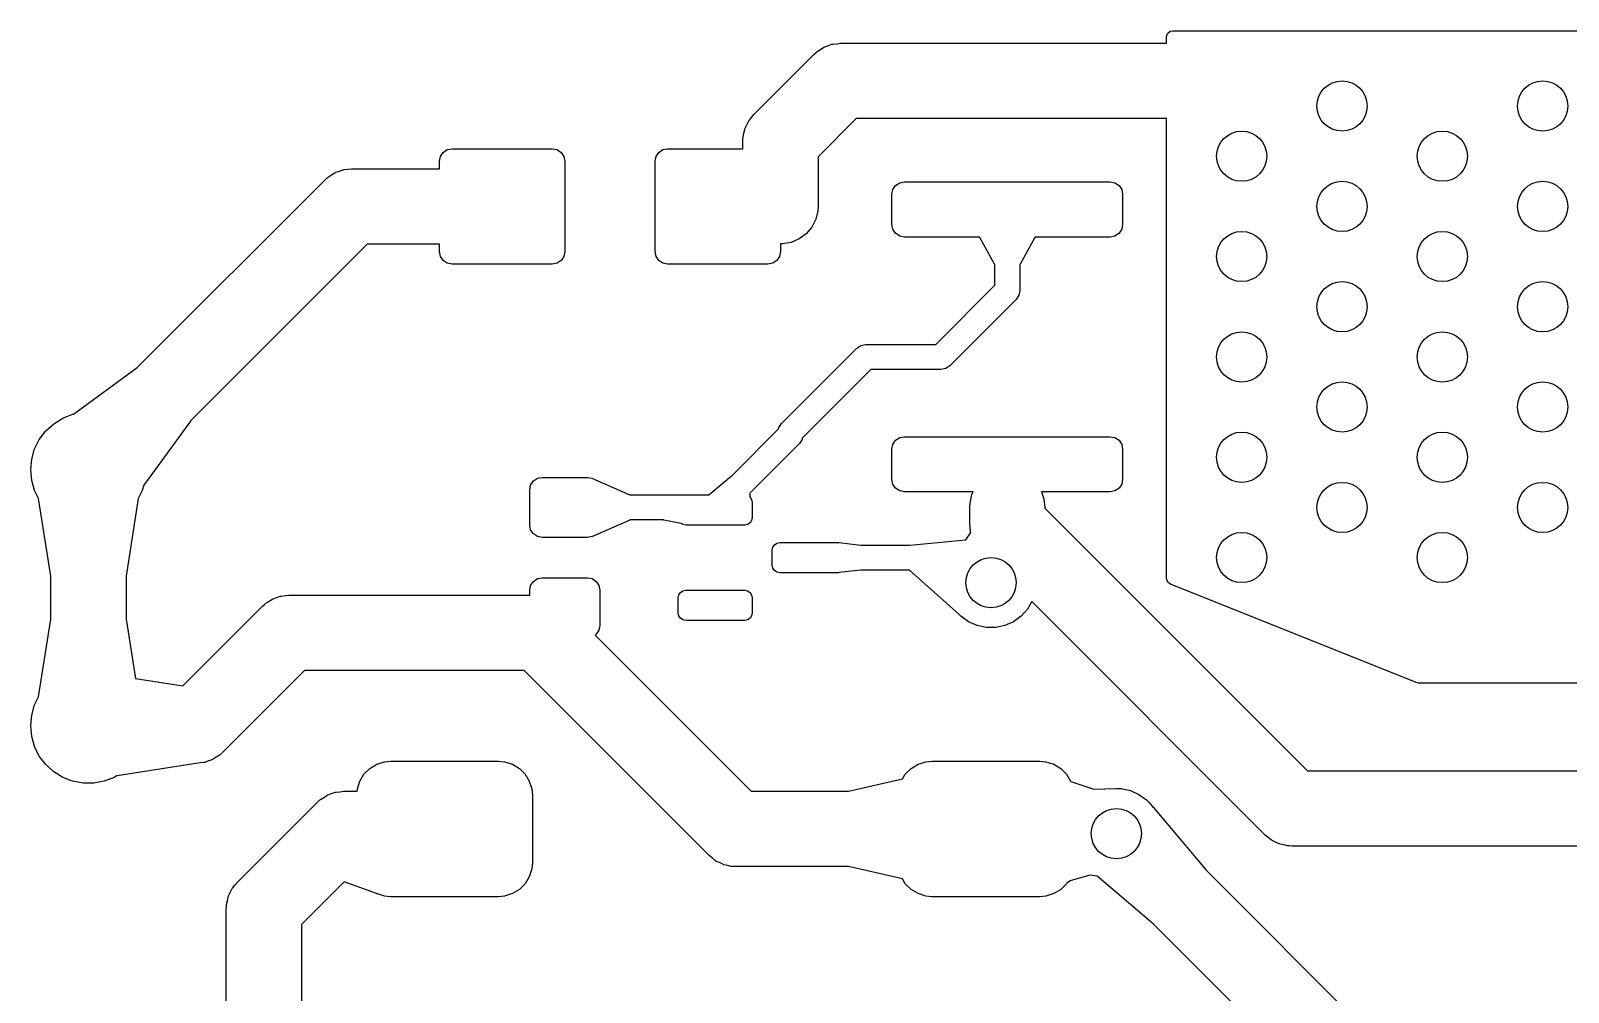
# Model space of a CAD drawing. Extents: x 0.1 to 11.5, y -4.3 to -1.1.
# Drawn here: x 8.459 to 9.666, y -3.176 to -2.421 of the extents above; entities that cross this region are included whole.
import ezdxf

# ---------------------------------------------------------------- set-up
doc = ezdxf.new("R2010")
doc.units = 0
doc.header["$MEASUREMENT"] = 0
doc.layers.add('BLACK', color=7, linetype='CONTINUOUS')

msp = doc.modelspace()

# ---------------------------------------------------------------- linework, layer by layer
at = {"layer": 'BLACK', "linetype": 'CONTINUOUS'}
for p, q in [((9.3504, -2.4261), (9.3512, -2.4235)), ((9.3504, -2.4311), (9.3504, -2.4261)), ((9.3512, -2.4235), (9.3532, -2.4217)), ((9.3532, -2.4217), (9.3553, -2.4213)), ((9.3553, -2.4213), (9.818, -2.4213)), ((9.0736, -2.4398), (9.0752, -2.4383)), ((9.0752, -2.4383), (9.0755, -2.438)), ((9.0755, -2.438), (9.0757, -2.4379)), ((9.0757, -2.4379), (9.0762, -2.4375)), ((9.0762, -2.4375), (9.0787, -2.4359)), ((9.0787, -2.4359), (9.0812, -2.4342)), ((9.0812, -2.4342), (9.0816, -2.4341)), ((9.0816, -2.4341), (9.082, -2.4339)), ((9.082, -2.4339), (9.0849, -2.4329)), ((9.0849, -2.4329), (9.0877, -2.4319)), ((9.0877, -2.4319), (9.0881, -2.4318)), ((9.0881, -2.4318), (9.0885, -2.4317)), ((9.0885, -2.4317), (9.0915, -2.4315)), ((9.0915, -2.4315), (9.0945, -2.4311)), ((9.0945, -2.4311), (9.3504, -2.4311)), ((9.0264, -2.487), (9.0736, -2.4398)), ((9.0186, -2.5015), (9.0192, -2.4986)), ((9.0192, -2.4986), (9.0194, -2.4982)), ((9.0194, -2.4982), (9.0195, -2.4978)), ((9.0195, -2.4978), (9.0208, -2.4951)), ((9.0208, -2.4951), (9.0221, -2.4924)), ((9.0221, -2.4924), (9.0224, -2.492)), ((9.0224, -2.492), (9.0226, -2.4916)), ((9.0226, -2.4916), (9.0245, -2.4893)), ((9.0245, -2.4893), (9.0264, -2.487)), ((9.1067, -2.4902), (9.0768, -2.5201)), ((9.3504, -2.4902), (9.1067, -2.4902)), ((9.3504, -2.851), (9.3504, -2.4902)), ((9.0177, -2.5079), (9.0178, -2.5057)), ((9.0177, -2.5138), (9.0177, -2.5079)), ((9.0178, -2.5053), (9.0179, -2.505)), ((9.0178, -2.5057), (9.0178, -2.5053)), ((9.0179, -2.5044), (9.0186, -2.5015)), ((9.0179, -2.505), (9.0179, -2.5044)), ((8.7795, -2.5236), (8.7803, -2.5199)), ((8.7803, -2.5199), (8.7824, -2.5167)), ((8.7824, -2.5167), (8.7856, -2.5145)), ((8.7856, -2.5145), (8.7894, -2.5138)), ((8.7894, -2.5138), (8.8681, -2.5138)), ((8.8681, -2.5138), (8.8719, -2.5145)), ((8.8719, -2.5145), (8.8751, -2.5167)), ((8.8751, -2.5167), (8.8772, -2.5199)), ((8.8772, -2.5199), (8.878, -2.5236)), ((8.9488, -2.5236), (8.9496, -2.5199)), ((8.9496, -2.5199), (8.9517, -2.5167)), ((8.9517, -2.5167), (8.9549, -2.5145)), ((8.9549, -2.5145), (8.9587, -2.5138)), ((8.9587, -2.5138), (9.0177, -2.5138)), ((9.0768, -2.5201), (9.0768, -2.5591)), ((8.6923, -2.5359), (8.6949, -2.5343)), ((8.6949, -2.5343), (8.6974, -2.5327)), ((8.6974, -2.5327), (8.6978, -2.5325)), ((8.6978, -2.5325), (8.6982, -2.5323)), ((8.6982, -2.5323), (8.701, -2.5314)), ((8.701, -2.5314), (8.7038, -2.5303)), ((8.7038, -2.5303), (8.7042, -2.5303)), ((8.7042, -2.5303), (8.7047, -2.5301)), ((8.7047, -2.5301), (8.7076, -2.5299)), ((8.7076, -2.5299), (8.7106, -2.5295)), ((8.7106, -2.5295), (8.7795, -2.5295)), ((8.7795, -2.5295), (8.7795, -2.5236)), ((8.878, -2.5236), (8.878, -2.5945)), ((8.9488, -2.5945), (8.9488, -2.5236)), ((8.5423, -2.6856), (8.6898, -2.5382)), ((8.6898, -2.5382), (8.6914, -2.5367)), ((8.6914, -2.5367), (8.6916, -2.5364)), ((8.6916, -2.5364), (8.6919, -2.5363)), ((8.6919, -2.5363), (8.6923, -2.5359)), ((9.1348, -2.5496), (9.1356, -2.5458)), ((9.1356, -2.5458), (9.1377, -2.5426)), ((9.1377, -2.5426), (9.1409, -2.5405)), ((9.1409, -2.5405), (9.1447, -2.5398)), ((9.1447, -2.5398), (9.3061, -2.5398)), ((9.3061, -2.5398), (9.3099, -2.5405)), ((9.3099, -2.5405), (9.3131, -2.5426)), ((9.3131, -2.5426), (9.3152, -2.5458)), ((9.3152, -2.5458), (9.3159, -2.5496)), ((9.0768, -2.5591), (9.0766, -2.5625)), ((9.1348, -2.5732), (9.1348, -2.5496)), ((9.3159, -2.5496), (9.3159, -2.5732)), ((9.075, -2.5692), (9.0719, -2.5753)), ((9.0766, -2.5625), (9.075, -2.5692)), ((9.0675, -2.5805), (9.062, -2.5846)), ((9.0719, -2.5753), (9.0675, -2.5805)), ((9.1356, -2.577), (9.1348, -2.5732)), ((9.1377, -2.5802), (9.1356, -2.577)), ((9.1409, -2.5823), (9.1377, -2.5802)), ((9.1447, -2.5831), (9.1409, -2.5823)), ((9.2039, -2.5831), (9.1447, -2.5831)), ((9.2039, -2.5834), (9.2039, -2.5831)), ((9.3061, -2.5831), (9.2469, -2.5831)), ((9.2469, -2.5831), (9.2469, -2.5832)), ((9.2469, -2.5832), (9.2469, -2.5834)), ((9.3099, -2.5823), (9.3061, -2.5831)), ((9.3131, -2.5802), (9.3099, -2.5823)), ((9.3152, -2.577), (9.3131, -2.5802)), ((9.3159, -2.5732), (9.3152, -2.577)), ((8.7229, -2.5886), (8.5841, -2.7273)), ((8.7795, -2.5886), (8.7229, -2.5886)), ((8.7795, -2.5945), (8.7795, -2.5886)), ((8.7803, -2.5983), (8.7795, -2.5945)), ((8.878, -2.5945), (8.8772, -2.5983)), ((8.9496, -2.5983), (8.9488, -2.5945)), ((9.0472, -2.5945), (9.0465, -2.5983)), ((9.049, -2.5885), (9.0472, -2.5884)), ((9.0472, -2.5884), (9.0472, -2.5945)), ((9.0557, -2.5873), (9.049, -2.5885)), ((9.062, -2.5846), (9.0557, -2.5873)), ((9.2154, -2.6045), (9.2039, -2.5834)), ((9.2469, -2.5834), (9.2354, -2.6045)), ((8.7824, -2.6014), (8.7803, -2.5983)), ((8.7856, -2.6036), (8.7824, -2.6014)), ((8.7894, -2.6043), (8.7856, -2.6036)), ((8.8681, -2.6043), (8.7894, -2.6043)), ((8.8719, -2.6036), (8.8681, -2.6043)), ((8.8751, -2.6014), (8.8719, -2.6036)), ((8.8772, -2.5983), (8.8751, -2.6014)), ((8.9517, -2.6014), (8.9496, -2.5983)), ((8.9549, -2.6036), (8.9517, -2.6014)), ((8.9587, -2.6043), (8.9549, -2.6036)), ((9.0374, -2.6043), (8.9587, -2.6043)), ((9.0412, -2.6036), (9.0374, -2.6043)), ((9.0444, -2.6014), (9.0412, -2.6036)), ((9.0465, -2.5983), (9.0444, -2.6014)), ((9.2155, -2.6046), (9.2154, -2.6045)), ((9.2156, -2.6046), (9.2155, -2.6046)), ((9.2156, -2.6209), (9.2156, -2.6046)), ((9.2354, -2.6045), (9.2352, -2.6046)), ((9.2352, -2.6046), (9.2352, -2.625)), ((9.1692, -2.6673), (9.2156, -2.6209)), ((9.2345, -2.6288), (9.2324, -2.632)), ((9.2352, -2.625), (9.2345, -2.6288)), ((9.2324, -2.632), (9.1802, -2.6841)), ((9.1104, -2.6681), (9.1142, -2.6673)), ((9.1142, -2.6673), (9.1692, -2.6673)), ((9.0482, -2.7293), (9.1072, -2.6702)), ((9.1072, -2.6702), (9.1104, -2.6681)), ((9.1072, -2.6702), (9.1072, -2.6702)), ((8.4923, -2.7221), (8.5422, -2.6856)), ((8.5422, -2.6856), (8.5423, -2.6856)), ((9.1183, -2.687), (9.0644, -2.7408)), ((9.1732, -2.687), (9.1183, -2.687)), ((9.177, -2.6863), (9.1732, -2.687)), ((9.1802, -2.6841), (9.177, -2.6863)), ((8.4767, -2.7296), (8.4838, -2.7252)), ((8.4838, -2.7252), (8.4915, -2.7222)), ((8.4915, -2.7222), (8.4923, -2.7221)), ((8.5841, -2.7275), (8.5474, -2.7779)), ((8.5841, -2.7273), (8.5841, -2.7275)), ((8.4654, -2.7419), (8.4705, -2.7352)), ((8.4705, -2.7352), (8.4767, -2.7296)), ((9.009, -2.7704), (9.0458, -2.7336)), ((9.0458, -2.7336), (9.046, -2.7325)), ((9.046, -2.7325), (9.0482, -2.7293)), ((9.1409, -2.7405), (9.1447, -2.7398)), ((9.1447, -2.7398), (9.3061, -2.7398)), ((9.3061, -2.7398), (9.3099, -2.7405)), ((8.4594, -2.7574), (8.4617, -2.7494)), ((8.4617, -2.7494), (8.4654, -2.7419)), ((9.0621, -2.7451), (9.0231, -2.7841)), ((9.0642, -2.742), (9.0621, -2.7451)), ((9.0621, -2.7451), (9.0621, -2.7451)), ((9.0644, -2.7408), (9.0642, -2.742)), ((9.1348, -2.7496), (9.1356, -2.7458)), ((9.1348, -2.7732), (9.1348, -2.7496)), ((9.1356, -2.7458), (9.1377, -2.7426)), ((9.1377, -2.7426), (9.1409, -2.7405)), ((9.3099, -2.7405), (9.3131, -2.7426)), ((9.3131, -2.7426), (9.3152, -2.7458)), ((9.3152, -2.7458), (9.3159, -2.7496)), ((9.3159, -2.7496), (9.3159, -2.7732)), ((8.4587, -2.7657), (8.4594, -2.7574)), ((8.4594, -2.7741), (8.4587, -2.7657)), ((8.4617, -2.7821), (8.4594, -2.7741)), ((8.8511, -2.7777), (8.8533, -2.7745)), ((8.8533, -2.7745), (8.8565, -2.7724)), ((8.8565, -2.7724), (8.8602, -2.7717)), ((8.8602, -2.7717), (8.8957, -2.7717)), ((8.8957, -2.7717), (8.8994, -2.7724)), ((8.8994, -2.7724), (8.8996, -2.7725)), ((8.8996, -2.7725), (8.8997, -2.7725)), ((8.8997, -2.7725), (8.9289, -2.7853)), ((8.9926, -2.7842), (9.0089, -2.7704)), ((9.0089, -2.7704), (9.009, -2.7704)), ((9.1356, -2.777), (9.1348, -2.7732)), ((9.3159, -2.7732), (9.3152, -2.777)), ((8.4648, -2.7883), (8.4617, -2.7821)), ((8.4712, -2.8292), (8.4648, -2.7883)), ((8.5431, -2.7883), (8.5335, -2.8493)), ((8.5462, -2.7821), (8.5431, -2.7883)), ((8.5474, -2.7779), (8.5462, -2.7821)), ((8.8504, -2.7815), (8.8511, -2.7777)), ((8.8504, -2.8091), (8.8504, -2.7815)), ((8.9289, -2.7853), (8.929, -2.7854)), ((8.929, -2.7854), (8.9913, -2.7854)), ((8.9913, -2.7854), (8.9914, -2.7852)), ((8.9913, -2.7854), (8.9913, -2.7854)), ((8.9914, -2.7852), (8.9926, -2.7842)), ((9.0231, -2.7867), (9.023, -2.7869)), ((9.023, -2.7869), (9.0234, -2.7872)), ((9.0231, -2.7841), (9.0232, -2.7842)), ((9.0232, -2.7842), (9.0231, -2.7867)), ((9.0232, -2.7842), (9.0232, -2.7842)), ((9.0234, -2.7872), (9.0246, -2.7891)), ((9.1377, -2.7802), (9.1356, -2.777)), ((9.1409, -2.7823), (9.1377, -2.7802)), ((9.1447, -2.7831), (9.1409, -2.7823)), ((9.1987, -2.7831), (9.1447, -2.7831)), ((9.1961, -2.7918), (9.1976, -2.7852)), ((9.1976, -2.7852), (9.1987, -2.7831)), ((9.3061, -2.7831), (9.2522, -2.7831)), ((9.2522, -2.7831), (9.2541, -2.7885)), ((9.3099, -2.7823), (9.3061, -2.7831)), ((9.3131, -2.7802), (9.3099, -2.7823)), ((9.3152, -2.777), (9.3131, -2.7802)), ((9.0246, -2.7891), (9.0251, -2.7913)), ((9.0251, -2.7913), (9.0251, -2.8031)), ((9.1959, -2.7953), (9.1961, -2.7918)), ((9.1959, -2.8081), (9.1959, -2.7953)), ((9.2541, -2.7885), (9.2549, -2.7953)), ((9.2549, -2.7953), (9.2549, -2.7958)), ((9.2549, -2.7958), (9.461, -3.002)), ((8.8511, -2.8128), (8.8504, -2.8091)), ((8.9289, -2.8052), (8.8997, -2.818)), ((8.929, -2.8051), (8.9289, -2.8052)), ((8.9555, -2.8051), (8.929, -2.8051)), ((8.929, -2.8051), (8.929, -2.8051)), ((8.9556, -2.8052), (8.9555, -2.8051)), ((8.9693, -2.8078), (8.9556, -2.8052)), ((8.9694, -2.8078), (8.9693, -2.8078)), ((8.9707, -2.8086), (8.9694, -2.8078)), ((8.9729, -2.8091), (8.9707, -2.8086)), ((9.0192, -2.8091), (8.9729, -2.8091)), ((9.0215, -2.8086), (9.0192, -2.8091)), ((9.0234, -2.8073), (9.0215, -2.8086)), ((9.0246, -2.8054), (9.0234, -2.8073)), ((9.0251, -2.8031), (9.0246, -2.8054)), ((9.1962, -2.8111), (9.1959, -2.8081)), ((9.1965, -2.814), (9.1962, -2.8111)), ((8.8533, -2.816), (8.8511, -2.8128)), ((8.8565, -2.8181), (8.8533, -2.816)), ((8.8602, -2.8189), (8.8565, -2.8181)), ((8.8957, -2.8189), (8.8602, -2.8189)), ((8.8994, -2.8181), (8.8957, -2.8189)), ((8.8996, -2.818), (8.8994, -2.8181)), ((8.8997, -2.818), (8.8996, -2.818)), ((9.0413, -2.8265), (9.0426, -2.8246)), ((9.0426, -2.8246), (9.0445, -2.8233)), ((9.0445, -2.8233), (9.0468, -2.8228)), ((9.0468, -2.8228), (9.093, -2.8228)), ((9.093, -2.8228), (9.0931, -2.8229)), ((9.0931, -2.8229), (9.0931, -2.8228)), ((9.0931, -2.8228), (9.1103, -2.8248)), ((9.1489, -2.8248), (9.1929, -2.8207)), ((9.1929, -2.8207), (9.1967, -2.815)), ((9.1966, -2.8145), (9.1965, -2.814)), ((9.1967, -2.8149), (9.1966, -2.8145)), ((9.1967, -2.815), (9.1967, -2.8149)), ((8.4743, -2.8493), (8.4712, -2.8292)), ((9.0408, -2.8287), (9.0413, -2.8265)), ((9.0408, -2.8406), (9.0408, -2.8287)), ((9.1103, -2.8248), (9.1104, -2.8248)), ((9.1104, -2.8248), (9.1489, -2.8248)), ((9.1489, -2.8248), (9.1489, -2.8248)), ((9.0413, -2.8428), (9.0408, -2.8406)), ((9.0426, -2.8447), (9.0413, -2.8428)), ((9.0445, -2.846), (9.0426, -2.8447)), ((9.0468, -2.8465), (9.0445, -2.846)), ((9.093, -2.8465), (9.0468, -2.8465)), ((9.0931, -2.8464), (9.093, -2.8465)), ((9.1103, -2.8445), (9.0931, -2.8464)), ((9.0931, -2.8464), (9.0931, -2.8464)), ((9.1104, -2.8445), (9.1103, -2.8445)), ((9.1486, -2.8445), (9.1104, -2.8445)), ((9.1487, -2.8446), (9.1486, -2.8445)), ((9.1872, -2.8791), (9.1487, -2.8446)), ((8.4744, -2.8494), (8.4743, -2.8493)), ((8.4744, -2.8543), (8.4744, -2.8494)), ((8.4744, -2.8829), (8.4744, -2.8543)), ((8.5335, -2.8493), (8.5335, -2.8494)), ((8.5335, -2.8494), (8.5335, -2.8543)), ((8.5335, -2.8543), (8.5335, -2.8828)), ((8.8504, -2.8602), (8.8511, -2.8565)), ((8.8504, -2.8642), (8.8504, -2.8602)), ((8.8511, -2.8565), (8.8533, -2.8533)), ((8.8533, -2.8533), (8.8565, -2.8511)), ((8.8565, -2.8511), (8.8602, -2.8504)), ((8.8602, -2.8504), (8.8957, -2.8504)), ((8.8957, -2.8504), (8.8994, -2.8511)), ((8.8994, -2.8511), (8.9026, -2.8533)), ((8.9026, -2.8533), (8.9048, -2.8565)), ((8.9048, -2.8565), (8.9055, -2.8602)), ((8.9055, -2.8602), (8.9055, -2.8878)), ((8.9688, -2.862), (8.9707, -2.8607)), ((8.9707, -2.8607), (8.9729, -2.8602)), ((8.9729, -2.8602), (9.0192, -2.8602)), ((9.0192, -2.8602), (9.0215, -2.8607)), ((9.0215, -2.8607), (9.0234, -2.862)), ((9.3504, -2.8513), (9.3504, -2.851)), ((9.3513, -2.8539), (9.3504, -2.8513)), ((9.3535, -2.8556), (9.3513, -2.8539)), ((9.5464, -2.9327), (9.3535, -2.8556)), ((8.578, -2.9353), (8.6405, -2.8728)), ((8.6405, -2.8728), (8.6421, -2.8714)), ((8.6421, -2.8714), (8.6424, -2.8711)), ((8.6424, -2.8711), (8.6427, -2.8709)), ((8.6427, -2.8709), (8.6431, -2.8705)), ((8.6431, -2.8705), (8.6457, -2.869)), ((8.6457, -2.869), (8.6482, -2.8673)), ((8.6482, -2.8673), (8.6486, -2.8672)), ((8.6486, -2.8672), (8.6489, -2.8669)), ((8.6489, -2.8669), (8.6518, -2.866)), ((8.6518, -2.866), (8.6546, -2.865)), ((8.6546, -2.865), (8.655, -2.8649)), ((8.655, -2.8649), (8.6554, -2.8648)), ((8.6554, -2.8648), (8.6584, -2.8645)), ((8.6584, -2.8645), (8.6614, -2.8642)), ((8.6614, -2.8642), (8.8504, -2.8642)), ((8.967, -2.8661), (8.9675, -2.8639)), ((8.967, -2.878), (8.967, -2.8661)), ((8.9675, -2.8639), (8.9688, -2.862)), ((9.0234, -2.862), (9.0246, -2.8639)), ((9.0246, -2.8639), (9.0251, -2.8661)), ((9.0251, -2.8661), (9.0251, -2.878)), ((9.2447, -2.8692), (9.2413, -2.8752)), ((9.4279, -3.0524), (9.2447, -2.8692)), ((8.4648, -2.944), (8.4743, -2.883)), ((8.4743, -2.883), (8.4744, -2.8829)), ((8.5335, -2.8828), (8.5335, -2.883)), ((8.5335, -2.883), (8.5408, -2.9295)), ((8.9675, -2.8802), (8.967, -2.878)), ((8.9688, -2.8821), (8.9675, -2.8802)), ((8.9707, -2.8834), (8.9688, -2.8821)), ((8.9729, -2.8839), (8.9707, -2.8834)), ((9.0192, -2.8839), (8.9729, -2.8839)), ((9.0215, -2.8834), (9.0192, -2.8839)), ((9.0234, -2.8821), (9.0215, -2.8834)), ((9.0246, -2.8802), (9.0234, -2.8821)), ((9.0251, -2.878), (9.0246, -2.8802)), ((9.1875, -2.8792), (9.1872, -2.8791)), ((9.1876, -2.8792), (9.1875, -2.8792)), ((9.1889, -2.8807), (9.1876, -2.8792)), ((9.1949, -2.885), (9.1889, -2.8807)), ((9.2363, -2.8807), (9.2303, -2.885)), ((9.2413, -2.8752), (9.2363, -2.8807)), ((8.9026, -2.8948), (8.9017, -2.8954)), ((8.9017, -2.8954), (9.0243, -3.018)), ((8.9048, -2.8916), (8.9026, -2.8948)), ((8.9055, -2.8878), (8.9048, -2.8916)), ((9.2016, -2.888), (9.1949, -2.885)), ((9.2089, -2.8896), (9.2016, -2.888)), ((9.2163, -2.8896), (9.2089, -2.8896)), ((9.2235, -2.888), (9.2163, -2.8896)), ((9.2303, -2.885), (9.2235, -2.888)), ((8.5408, -2.9295), (8.578, -2.9353)), ((8.6736, -2.9232), (8.6095, -2.9874)), ((8.846, -2.9232), (8.6736, -2.9232)), ((8.9912, -3.0684), (8.846, -2.9232)), ((9.5482, -2.9331), (9.5464, -2.9327)), ((9.818, -2.9331), (9.5482, -2.9331)), ((8.4617, -2.9502), (8.4648, -2.944)), ((8.4594, -2.9582), (8.4617, -2.9502)), ((8.4587, -2.9665), (8.4594, -2.9582)), ((8.4594, -2.9749), (8.4587, -2.9665)), ((8.4617, -2.9829), (8.4594, -2.9749)), ((8.4654, -2.9904), (8.4617, -2.9829)), ((8.4705, -2.997), (8.4654, -2.9904)), ((8.6011, -2.9933), (8.5982, -2.9942)), ((8.6014, -2.9931), (8.6011, -2.9933)), ((8.6018, -2.9929), (8.6014, -2.9931)), ((8.6043, -2.9913), (8.6018, -2.9929)), ((8.6069, -2.9897), (8.6043, -2.9913)), ((8.6073, -2.9893), (8.6069, -2.9897)), ((8.6076, -2.9892), (8.6073, -2.9893)), ((8.6079, -2.9888), (8.6076, -2.9892)), ((8.6095, -2.9874), (8.6079, -2.9888)), ((8.4767, -3.0027), (8.4705, -2.997)), ((8.4838, -3.0071), (8.4767, -3.0027)), ((8.5882, -2.9961), (8.5265, -3.0059)), ((8.5883, -2.9961), (8.5882, -2.9961)), ((8.5886, -2.9961), (8.5883, -2.9961)), ((8.5916, -2.9957), (8.5886, -2.9961)), ((8.5946, -2.9955), (8.5916, -2.9957)), ((8.595, -2.9953), (8.5946, -2.9955)), ((8.5954, -2.9953), (8.595, -2.9953)), ((8.5982, -2.9942), (8.5954, -2.9953)), ((8.717, -3.0101), (8.7203, -3.0046)), ((8.7203, -3.0046), (8.7249, -3)), ((8.7249, -3), (8.7303, -2.9967)), ((8.7303, -2.9967), (8.7364, -2.9948)), ((8.7364, -2.9948), (8.7412, -2.9944)), ((8.7412, -2.9944), (8.8259, -2.9944)), ((8.8259, -2.9944), (8.8307, -2.9948)), ((8.8307, -2.9948), (8.8368, -2.9967)), ((8.8368, -2.9967), (8.8423, -3)), ((8.8423, -3), (8.8468, -3.0046)), ((8.8468, -3.0046), (8.8501, -3.0101)), ((9.1431, -3.0082), (9.1453, -3.0046)), ((9.1453, -3.0046), (9.1499, -3)), ((9.1499, -3), (9.1553, -2.9967)), ((9.1553, -2.9967), (9.1614, -2.9948)), ((9.1614, -2.9948), (9.1662, -2.9944)), ((9.1662, -2.9944), (9.2509, -2.9944)), ((9.2509, -2.9944), (9.2557, -2.9948)), ((9.2557, -2.9948), (9.2618, -2.9967)), ((9.2618, -2.9967), (9.2673, -3)), ((9.2673, -3), (9.2718, -3.0046)), ((9.2718, -3.0046), (9.2751, -3.0101)), ((9.461, -3.002), (9.85, -3.002)), ((8.4915, -3.0101), (8.4838, -3.0071)), ((8.4998, -3.0116), (8.4915, -3.0101)), ((8.5081, -3.0116), (8.4998, -3.0116)), ((8.5163, -3.0101), (8.5081, -3.0116)), ((8.5241, -3.0071), (8.5163, -3.0101)), ((8.5262, -3.0058), (8.5241, -3.0071)), ((8.5265, -3.0059), (8.5262, -3.0058)), ((8.7149, -3.018), (8.7151, -3.0162)), ((8.7151, -3.0162), (8.717, -3.0101)), ((8.8501, -3.0101), (8.852, -3.0162)), ((8.852, -3.0162), (8.8525, -3.021)), ((9.1007, -3.0179), (9.1431, -3.0082)), ((9.2751, -3.0101), (9.2752, -3.0104)), ((9.2752, -3.0104), (9.2753, -3.0104)), ((9.2753, -3.0104), (9.2753, -3.0104)), ((9.2753, -3.0104), (9.2932, -3.0163)), ((9.2932, -3.0163), (9.3105, -3.0158)), ((9.3105, -3.0158), (9.3109, -3.0159)), ((9.3109, -3.0159), (9.3109, -3.0159)), ((9.3109, -3.0159), (9.3147, -3.0159)), ((9.3147, -3.0159), (9.322, -3.0175)), ((9.322, -3.0175), (9.3287, -3.0205)), ((8.6209, -3.0894), (8.6836, -3.0267)), ((8.6836, -3.0267), (8.6852, -3.0252)), ((8.6852, -3.0252), (8.6854, -3.0249)), ((8.6854, -3.0249), (8.6857, -3.0248)), ((8.6857, -3.0248), (8.6861, -3.0244)), ((8.6861, -3.0244), (8.6887, -3.0228)), ((8.6887, -3.0228), (8.6912, -3.0212)), ((8.6912, -3.0212), (8.6916, -3.021)), ((8.6916, -3.021), (8.692, -3.0208)), ((8.692, -3.0208), (8.6948, -3.0198)), ((8.6948, -3.0198), (8.6976, -3.0188)), ((8.6976, -3.0188), (8.698, -3.0188)), ((8.698, -3.0188), (8.6985, -3.0186)), ((8.6985, -3.0186), (8.7014, -3.0184)), ((8.7014, -3.0184), (8.7044, -3.018)), ((8.7044, -3.018), (8.7149, -3.018)), ((8.8525, -3.021), (8.8525, -3.0741)), ((9.0243, -3.018), (9.1005, -3.018)), ((9.1005, -3.018), (9.1007, -3.0179)), ((9.3287, -3.0205), (9.3347, -3.0248)), ((9.3347, -3.0248), (9.3361, -3.0264)), ((9.3361, -3.0264), (9.3364, -3.0265)), ((9.3364, -3.0265), (9.3364, -3.0265)), ((9.3364, -3.0265), (9.3391, -3.0297)), ((9.3391, -3.0297), (9.3397, -3.0304)), ((9.3397, -3.0304), (9.3398, -3.0305)), ((9.3398, -3.0305), (9.3817, -3.0801)), ((9.4303, -3.0542), (9.4279, -3.0524)), ((9.4326, -3.0562), (9.4303, -3.0542)), ((9.433, -3.0564), (9.4326, -3.0562)), ((9.4333, -3.0566), (9.433, -3.0564)), ((9.436, -3.0579), (9.4333, -3.0566)), ((9.4387, -3.0592), (9.436, -3.0579)), ((9.4391, -3.0593), (9.4387, -3.0592)), ((9.4395, -3.0595), (9.4391, -3.0593)), ((9.4425, -3.0601), (9.4395, -3.0595)), ((9.4454, -3.0608), (9.4425, -3.0601)), ((9.446, -3.0609), (9.4454, -3.0608)), ((9.4462, -3.0609), (9.446, -3.0609)), ((9.4467, -3.0609), (9.4462, -3.0609)), ((9.4488, -3.061), (9.4467, -3.0609)), ((9.8622, -3.061), (9.4488, -3.061)), ((8.8525, -3.0741), (8.852, -3.0789)), ((8.9936, -3.0703), (8.9912, -3.0684)), ((8.9959, -3.0722), (8.9936, -3.0703)), ((8.9963, -3.0724), (8.9959, -3.0722)), ((8.9966, -3.0727), (8.9963, -3.0724)), ((8.9993, -3.0739), (8.9966, -3.0727)), ((9.002, -3.0753), (8.9993, -3.0739)), ((9.0024, -3.0754), (9.002, -3.0753)), ((9.0028, -3.0756), (9.0024, -3.0754)), ((9.0058, -3.0762), (9.0028, -3.0756)), ((9.0087, -3.0769), (9.0058, -3.0762)), ((9.0093, -3.0769), (9.0087, -3.0769)), ((9.0095, -3.077), (9.0093, -3.0769)), ((9.01, -3.0769), (9.0095, -3.077)), ((9.0121, -3.0771), (9.01, -3.0769)), ((9.1005, -3.0771), (9.0121, -3.0771)), ((9.1007, -3.0771), (9.1005, -3.0771)), ((9.1431, -3.0868), (9.1007, -3.0771)), ((8.619, -3.0917), (8.6209, -3.0894)), ((8.7047, -3.089), (8.6713, -3.1225)), ((8.7048, -3.0891), (8.7047, -3.089)), ((8.7301, -3.0983), (8.7048, -3.0891)), ((8.8501, -3.085), (8.8468, -3.0905)), ((8.852, -3.0789), (8.8501, -3.085)), ((9.1453, -3.0905), (9.1431, -3.0868)), ((9.2747, -3.0883), (9.272, -3.0902)), ((9.2901, -3.0838), (9.2747, -3.0883)), ((9.2958, -3.0845), (9.2901, -3.0838)), ((9.3399, -3.1219), (9.2958, -3.0845)), ((9.3817, -3.0801), (9.3818, -3.0802)), ((9.3818, -3.0802), (9.5288, -3.2272)), ((8.6131, -3.1039), (8.6137, -3.1009)), ((8.6137, -3.1009), (8.6139, -3.1006)), ((8.6139, -3.1006), (8.614, -3.1001)), ((8.614, -3.1001), (8.6153, -3.0975)), ((8.6153, -3.0975), (8.6166, -3.0947)), ((8.6166, -3.0947), (8.6169, -3.0944)), ((8.6169, -3.0944), (8.6171, -3.094)), ((8.6171, -3.094), (8.619, -3.0917)), ((8.7304, -3.0984), (8.7301, -3.0983)), ((8.7307, -3.0985), (8.7304, -3.0984)), ((8.7308, -3.0985), (8.7307, -3.0985)), ((8.7309, -3.0985), (8.7308, -3.0985)), ((8.7364, -3.1003), (8.7309, -3.0985)), ((8.7412, -3.1007), (8.7364, -3.1003)), ((8.8259, -3.1007), (8.7412, -3.1007)), ((8.8307, -3.1003), (8.8259, -3.1007)), ((8.8368, -3.0983), (8.8307, -3.1003)), ((8.8423, -3.095), (8.8368, -3.0983)), ((8.8468, -3.0905), (8.8423, -3.095)), ((9.1499, -3.095), (9.1453, -3.0905)), ((9.1553, -3.0983), (9.1499, -3.095)), ((9.1614, -3.1003), (9.1553, -3.0983)), ((9.1662, -3.1007), (9.1614, -3.1003)), ((9.2509, -3.1007), (9.1662, -3.1007)), ((9.2557, -3.1003), (9.2509, -3.1007)), ((9.2618, -3.0983), (9.2557, -3.1003)), ((9.2673, -3.095), (9.2618, -3.0983)), ((9.2718, -3.0905), (9.2673, -3.095)), ((9.272, -3.0902), (9.2718, -3.0905)), ((8.6122, -3.1102), (8.6123, -3.1081)), ((8.6122, -3.4843), (8.6122, -3.1102)), ((8.6123, -3.1077), (8.6124, -3.1074)), ((8.6123, -3.1081), (8.6123, -3.1077)), ((8.6124, -3.1068), (8.6131, -3.1039)), ((8.6124, -3.1074), (8.6124, -3.1068)), ((8.6713, -3.1225), (8.6713, -3.472)), ((9.34, -3.1219), (9.3399, -3.1219)), ((9.4549, -3.2368), (9.34, -3.1219))]:
    msp.add_line(p, q, dxfattribs=at)
at = {"layer": 'BLACK'}
for centre in [(9.4882, -2.4803), (9.6457, -2.4803), (9.4094, -2.5197), (9.5669, -2.5197), (9.4882, -2.5591), (9.6457, -2.5591), (9.4094, -2.5984), (9.5669, -2.5984), (9.4882, -2.6378), (9.6457, -2.6378), (9.4094, -2.6772), (9.5669, -2.6772), (9.4882, -2.7165), (9.6457, -2.7165), (9.4094, -2.7559), (9.5669, -2.7559), (9.4882, -2.7953), (9.6457, -2.7953), (9.4094, -2.8346), (9.5669, -2.8346), (9.2126, -2.8543), (9.311, -3.0512)]:
    msp.add_circle(centre, 0.0197, dxfattribs=at)

doc.saveas('drawing.dxf')
